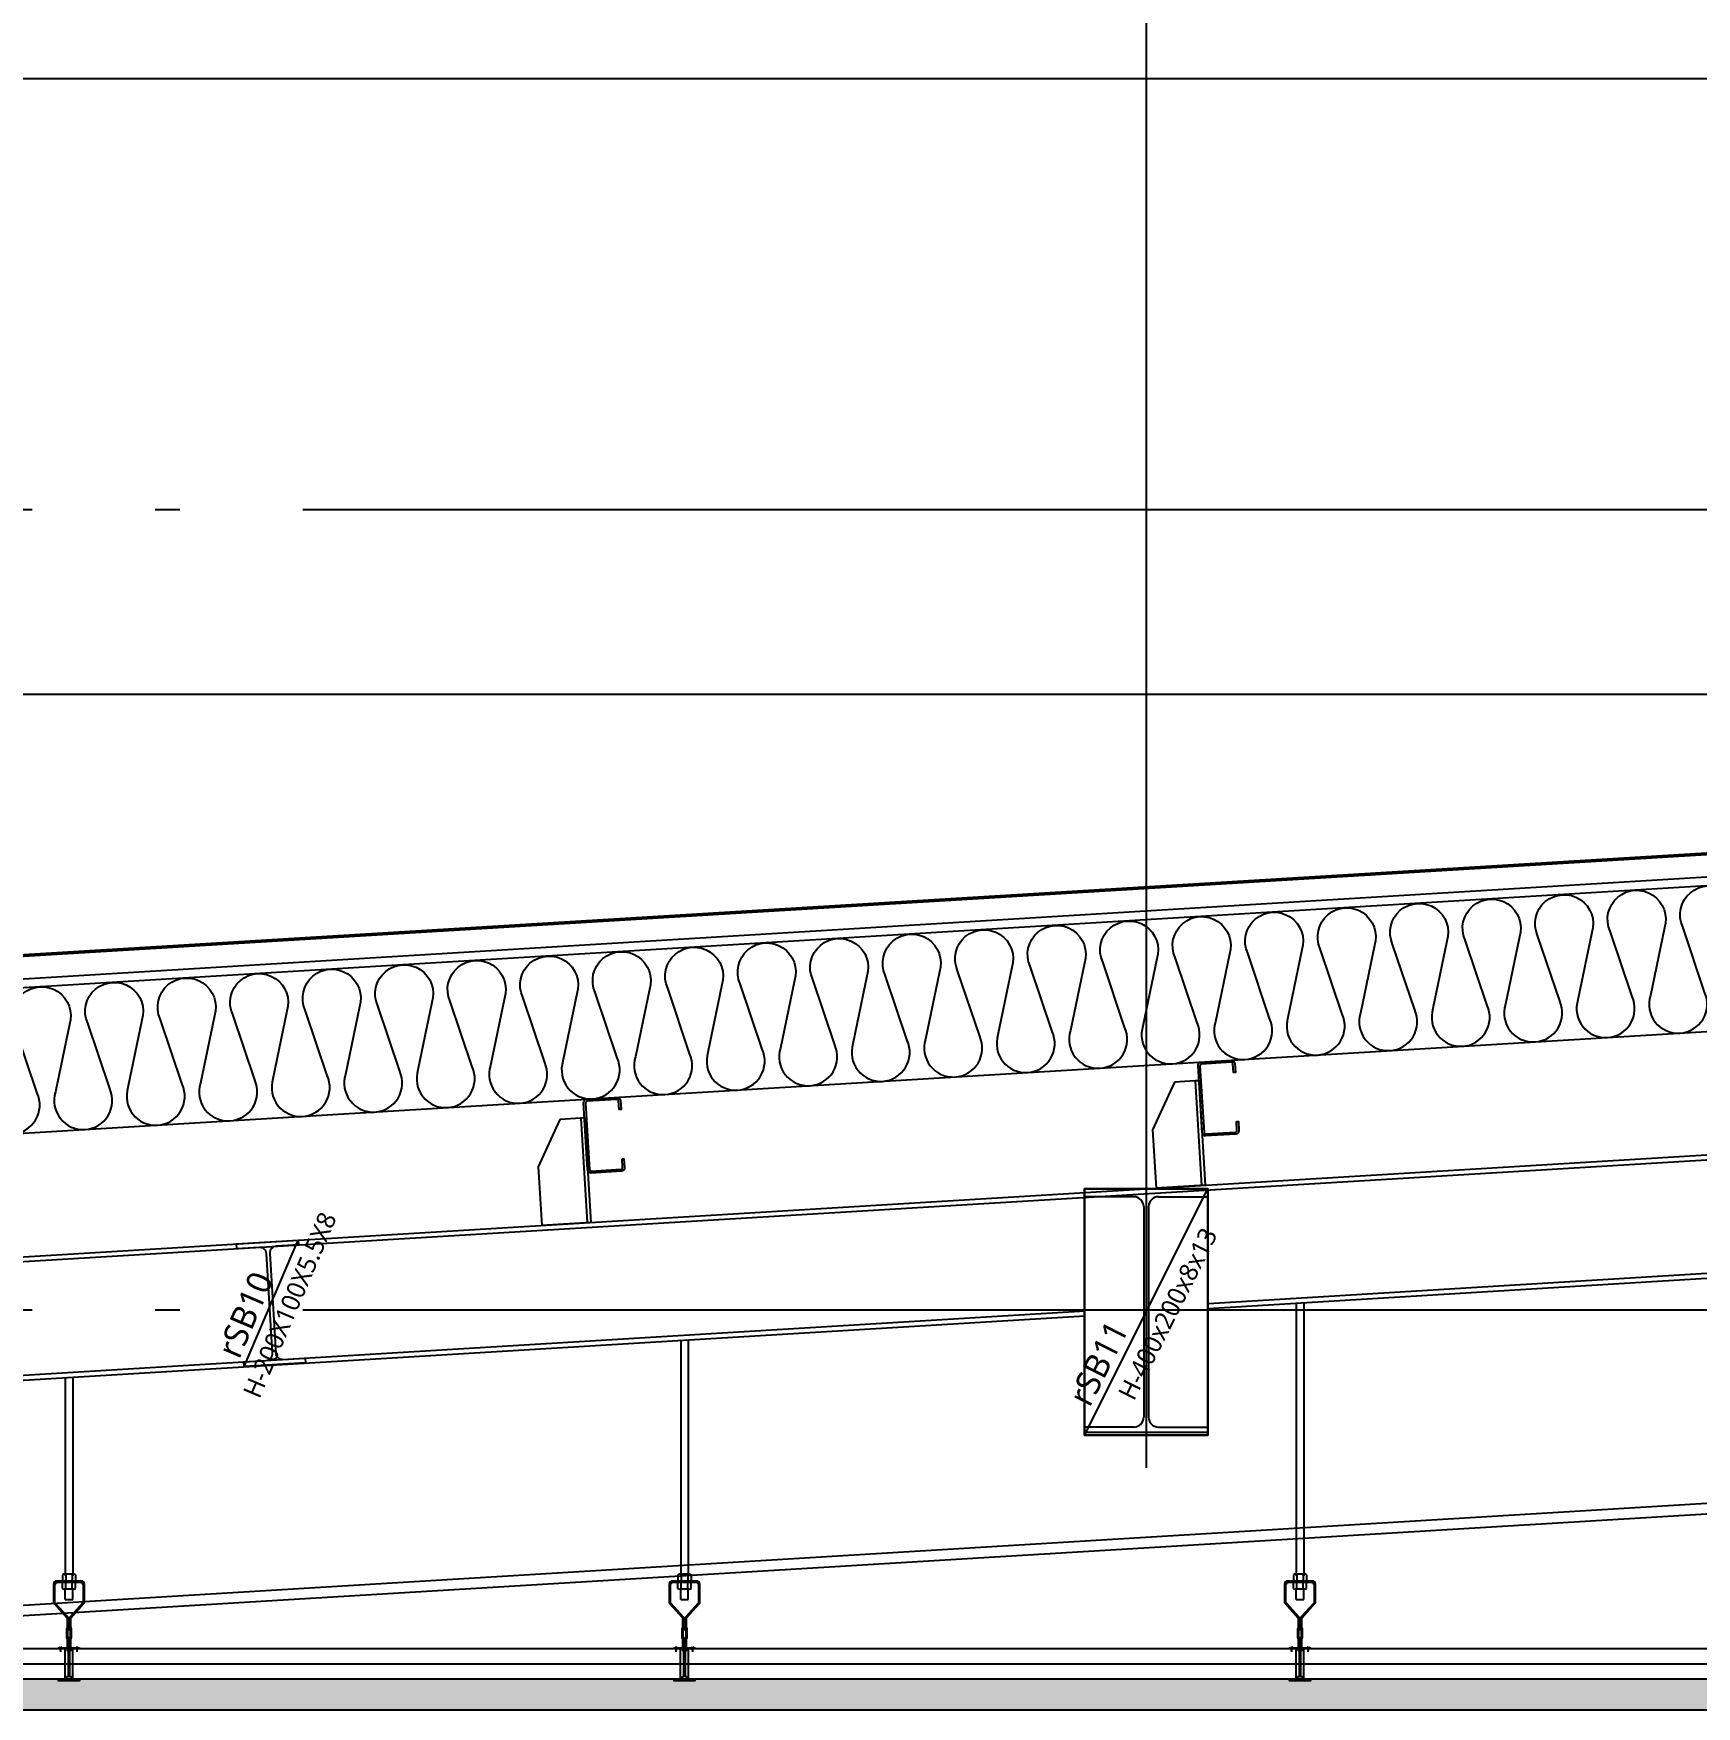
# Model space of a CAD drawing. Header units: millimetres. Extents: x 0 to 672800, y 0 to 118800.
# Drawn here: x 394342 to 397044, y 31799 to 34517 of the extents above; entities that cross this region are included whole.
import ezdxf
from ezdxf.enums import TextEntityAlignment as Align

# ---------------------------------------------------------------- set-up
doc = ezdxf.new("R2010")
doc.units = ezdxf.units.MM
doc.header["$LTSCALE"] = 200
doc.linetypes.add('CEN-GAUN', pattern=[32.2, 30, -1, 0.2, -1])
doc.layers.get('DEFPOINTS').update_dxf_attribs({"color": 137})
for name, color, linetype in [('0-S-col', 4, 'Continuous'), ('01단열재', 252, 'Continuous'), ('01외벽패널', 3, 'Continuous'), ('09GIRDER', 2, 'Continuous'), ('8ELE', 8, 'Continuous'), ('A-ELE-9', 9, 'Continuous'), ('A-STL4', 4, 'Continuous'), ('AA-CEXM-SYST', 13, 'Continuous'), ('AA-WAXM-NORT', 4, 'Continuous'), ('AA-WAXM-SAND', 4, 'Continuous'), ('CEN', 1, 'CEN-GAUN'), ('ELE-6', 6, 'Continuous'), ('ELE-8', 8, 'Continuous'), ('HAT-253', 253, 'Continuous'), ('Insul', 252, 'Continuous'), ('PANEL', 6, 'Continuous'), ('S-253', 252, 'Continuous'), ('STEEL-E', 6, 'Continuous'), ('SYP_INSUL', 252, 'Continuous')]:
    doc.layers.add(name, color=color, linetype=linetype)
doc.layers.add('Defpoint', color=125, linetype='Continuous', plot=False)
doc.styles.add('스타일1', font='malgun.ttf')
doc.linetypes.add('INSUL50', pattern='A,0.00254,-2.54,[134,ltypeshp.shx,S=6.25,R=0,X=-2.54,Y=0],-19.92,[134,ltypeshp.shx,S=6.25,R=180,X=2.54,Y=0],-2.54', length=25.00254)

# ---------------------------------------------------------------- blocks, each defined once
blk = doc.blocks.new('PURLIN-120x60')
at = {"layer": 'A-ELE-9', "linetype": 'ByBlock'}
for p, q in [((-40, 170), (-80, 95)), ((-6, 170), (-40, 170)), ((-6, 170), (-6, 0)), ((0, 170), (0, 0)), ((-80, 95), (-80, 0)), ((0, 0), (-80, 0))]:
    blk.add_line(p, q, dxfattribs=at)
at = {"layer": 'A-ELE-9'}
blk.add_line((0, 170), (-6, 170), dxfattribs=at)
at = {"layer": 'A-STL4'}
blk.add_lwpolyline([(56.8, 100), (60, 100), (60, 85.4, -0.414214), (54.6, 80), (5.5, 80, -0.414214), (0, 85.4), (0, 194.6, -0.414214), (5.5, 200), (54.6, 200, -0.414214), (60, 194.6), (60, 180), (56.8, 180), (56.8, 194.3, 0.414214), (54.3, 196.8), (5.8, 196.8, 0.414214), (3.2, 194.3), (3.2, 85.7, 0.414214), (5.8, 83.2), (54.3, 83.2, 0.414214), (56.8, 85.7)], format="xyb", close=True, dxfattribs=at)
blk = doc.blocks.new('stud-12')
at = {"layer": 'ELE-8'}
for p, q in [((29753.7, 200), (14794.6, 200)), ((29647, 0), (14806.7, 0))]:
    blk.add_line(p, q, dxfattribs=at)
at = {"xscale": -0.9999999999999999, "rotation": 359.9999999996471}
for p in [(27000, 0), (28000, 0)]:
    blk.add_blockref('PURLIN-120x60', p, dxfattribs=at)
blk = doc.blocks.new('*U463')
for p, q in [((80, 387), (0, 387)), ((120, 387), (200, 387)), ((96, 371), (96, 29)), ((104, 371), (104, 29)), ((80, 13), (0, 13)), ((120, 13), (200, 13))]:
    blk.add_line(p, q)
for points in [[(200, 387), (200, 400), (0, 400), (0, 387)], [(0, 13), (0, 0), (200, 0), (200, 13)]]:
    blk.add_lwpolyline(points)
for centre, start, end in [((80, 371), 0, 90), ((120, 371), 90, 180), ((80, 29), 270, 0), ((120, 29), 180, 270)]:
    blk.add_arc(centre, 16, start, end)
blk = doc.blocks.new('SG-rSB11')
at = {"layer": 'DEFPOINTS'}
blk.add_line((-100, -400), (100, 0), dxfattribs=at)
blk.add_lwpolyline([(-100, 0), (100, 0), (100, -400), (-100, -400)], close=True, dxfattribs=at)
at = {"layer": '09GIRDER'}
blk.add_blockref('*U463', (-100, -400), dxfattribs=at)
at = {"layer": 'DEFPOINTS', "style": '스타일1'}
for s, height, p in [('H-400x200x8x13', 30, (35.1, -203.1)), ('rSB11', 40, (-77.4, -283.2, 0))]:
    blk.add_text(s, height=height, rotation=63.3193, dxfattribs=at).set_placement(p, align=Align.MIDDLE_CENTER)

msp = doc.modelspace()

# ---------------------------------------------------------------- hatches: boundary and pattern name
at = {"layer": 'HAT-253'}
h = msp.add_hatch(dxfattribs=at)
h.set_pattern_fill('ANSI38', color=256, scale=5)
h.set_pattern_definition([(45, (351650, -80355.275), (-11.2253202, 11.2253202), []), (135, (351650, -80355.275), (-33.6759605, 11.2253202), [39.6875, -23.8125])])
h.paths.add_polyline_path([(392600, 26443.6), (392650, 26443.6), (392650, 31793.6), (406150, 31793.6), (406150, 26443.6), (406200, 26443.6), (406200, 31843.6), (392600, 31843.6)])

# ---------------------------------------------------------------- linework, layer by layer
at = {"layer": '0-S-col', "color": 8}
for p, q in [((392995.9, 32441.4), (405750, 33212.6)), ((393050, 31886.7), (405750, 32654.6)), ((396250.9, 32445.9), (399300, 32630.2)), ((396251.1, 32453.9), (399300, 32638.3)), ((393050, 32260.4), (396050.8, 32441.8)), ((393050, 32252.3), (396050.6, 32433.8))]:
    msp.add_line(p, q, dxfattribs=at)
at = {"layer": '01단열재', "linetype": 'INSUL50', "ltscale": 0.005}
msp.add_line((392600, 31868.6), (406200, 31868.6), dxfattribs=at)
at = {"layer": '01외벽패널'}
msp.add_lwpolyline([(414400, 34180.4), (393471.1, 32915), (393485.3, 32679.4), (414400, 33944)], dxfattribs=at)
at = {"layer": '8ELE'}
for p, q in [((392980, 34443.6), (435755, 34443.6)), ((392980, 33443.6), (401319.8, 33443.6))]:
    msp.add_line(p, q, dxfattribs=at)
at = {"layer": 'AA-CEXM-SYST'}
for p, q in [((396394, 32454.5), (396394, 32011.6)), ((396406, 32455.3), (396406, 32011.6)), ((395394, 32394.1), (395394, 32011.6)), ((395406, 32394.8), (395406, 32011.6)), ((394394, 32333.6), (394394, 32011.6)), ((394406, 32334.3), (394406, 32011.6)), ((394389.3, 32012.9), (394389.3, 32004.1)), ((394389.3, 31990.9), (394389.3, 31999.7)), ((394407.7, 32014.1), (394392.3, 32014.1)), ((394407.7, 31989.7), (394392.3, 31989.7)), ((394394, 31973.1), (394394, 31989.7)), ((394394.7, 32012.9), (394394.7, 32004.1)), ((394394.7, 31990.9), (394394.7, 31999.7)), ((394405.3, 32012.9), (394405.3, 32004.1)), ((394405.3, 31990.9), (394405.3, 31999.7)), ((394406, 31973.1), (394406, 31989.7)), ((394410.7, 32012.9), (394410.7, 32004.1)), ((394410.7, 31990.9), (394410.7, 31999.7)), ((395389.3, 32012.9), (395389.3, 32004.1)), ((395389.3, 31990.9), (395389.3, 31999.7)), ((395407.7, 32014.1), (395392.3, 32014.1)), ((395407.7, 31989.7), (395392.3, 31989.7)), ((395394, 31973.1), (395394, 31989.7)), ((395394.7, 32012.9), (395394.7, 32004.1)), ((395394.7, 31990.9), (395394.7, 31999.7)), ((395405.3, 32012.9), (395405.3, 32004.1)), ((395405.3, 31990.9), (395405.3, 31999.7)), ((395406, 31973.1), (395406, 31989.7)), ((395410.7, 32012.9), (395410.7, 32004.1)), ((395410.7, 31990.9), (395410.7, 31999.7)), ((396389.3, 32012.9), (396389.3, 32004.1)), ((396389.3, 31990.9), (396389.3, 31999.7)), ((396407.7, 32014.1), (396392.3, 32014.1)), ((396407.7, 31989.7), (396392.3, 31989.7)), ((396394, 31973.1), (396394, 31989.7)), ((396394.7, 32012.9), (396394.7, 32004.1)), ((396394.7, 31990.9), (396394.7, 31999.7)), ((396405.3, 32012.9), (396405.3, 32004.1)), ((396405.3, 31990.9), (396405.3, 31999.7)), ((396406, 31973.1), (396406, 31989.7)), ((396410.7, 32012.9), (396410.7, 32004.1)), ((396410.7, 31990.9), (396410.7, 31999.7)), ((394394, 31973.1), (394406, 31973.1)), ((395394, 31973.1), (395406, 31973.1)), ((396394, 31973.1), (396406, 31973.1)), ((394386.6, 31888.1), (394385.9, 31894.6)), ((394386.6, 31894.6), (394386.5, 31895.4)), ((394386.7, 31895.4), (394386.6, 31894.6)), ((394386.6, 31888.1), (394387.3, 31894.6)), ((394413.4, 31888.1), (394412.7, 31894.6)), ((394413.3, 31895.4), (394413.4, 31894.6)), ((394413.4, 31894.6), (394413.5, 31895.4)), ((394413.4, 31888.1), (394414.1, 31894.6)), ((395386.6, 31888.1), (395385.9, 31894.6)), ((395386.6, 31894.6), (395386.5, 31895.4)), ((395386.7, 31895.4), (395386.6, 31894.6)), ((395386.6, 31888.1), (395387.3, 31894.6)), ((395413.4, 31888.1), (395412.7, 31894.6)), ((395413.3, 31895.4), (395413.4, 31894.6)), ((395413.4, 31894.6), (395413.5, 31895.4)), ((395413.4, 31888.1), (395414.1, 31894.6)), ((396386.6, 31888.1), (396385.9, 31894.6)), ((396386.6, 31894.6), (396386.5, 31895.4)), ((396386.7, 31895.4), (396386.6, 31894.6)), ((396386.6, 31888.1), (396387.3, 31894.6)), ((396413.4, 31888.1), (396412.7, 31894.6)), ((396413.3, 31895.4), (396413.4, 31894.6)), ((396413.4, 31894.6), (396413.5, 31895.4)), ((396413.4, 31888.1), (396414.1, 31894.6))]:
    msp.add_line(p, q, dxfattribs=at)
for points in [[(394401.2, 31909.1, 0.094176), (394401.1, 31908.4), (394401.1, 31889.9), (394403.1, 31889.9), (394403.1, 31907.5, -0.094176), (394403.2, 31908.3), (394404.2, 31910.6), (394404.2, 31925.2), (394403.1, 31927.9), (394403.1, 31942.7, -0.186703), (394403.4, 31943.4), (394424.2, 31966.3, 0.186703), (394425, 31968.3), (394425, 31997.9, 0.414214), (394420, 32002.9), (394380, 32002.9, 0.414214), (394375, 31997.9), (394375, 31968.3, 0.186703), (394375.8, 31966.3), (394396.6, 31943.4, -0.186703), (394396.9, 31942.7), (394396.9, 31928.3, -0.094176), (394396.8, 31927.6), (394395.8, 31925.2), (394395.8, 31910.6), (394396.8, 31908.3, -0.094176), (394396.9, 31907.5), (394396.9, 31889.9), (394398.9, 31889.9), (394398.9, 31908.4, 0.094176), (394398.8, 31909.1), (394397.8, 31911.5), (394397.8, 31924.4), (394398.8, 31926.7, 0.094176), (394398.9, 31927.4), (394398.9, 31943.5, 0.186703), (394398.6, 31944.1), (394377.8, 31967.1, -0.186703), (394377, 31969.1), (394377, 31995.9, -0.414214), (394382, 32000.9), (394418, 32000.9, -0.414214), (394423, 31995.9), (394423, 31969.1, -0.186703), (394422.2, 31967.1), (394401.4, 31944.1, 0.186703), (394401.1, 31943.5), (394401.1, 31927.1), (394402.2, 31924.4), (394402.2, 31911.5)], [(395401.2, 31909.1, 0.094176), (395401.1, 31908.4), (395401.1, 31889.9), (395403.1, 31889.9), (395403.1, 31907.5, -0.094176), (395403.2, 31908.3), (395404.2, 31910.6), (395404.2, 31925.2), (395403.1, 31927.9), (395403.1, 31942.7, -0.186703), (395403.4, 31943.4), (395424.2, 31966.3, 0.186703), (395425, 31968.3), (395425, 31997.9, 0.414214), (395420, 32002.9), (395380, 32002.9, 0.414214), (395375, 31997.9), (395375, 31968.3, 0.186703), (395375.8, 31966.3), (395396.6, 31943.4, -0.186703), (395396.9, 31942.7), (395396.9, 31928.3, -0.094176), (395396.8, 31927.6), (395395.8, 31925.2), (395395.8, 31910.6), (395396.8, 31908.3, -0.094176), (395396.9, 31907.5), (395396.9, 31889.9), (395398.9, 31889.9), (395398.9, 31908.4, 0.094176), (395398.8, 31909.1), (395397.8, 31911.5), (395397.8, 31924.4), (395398.8, 31926.7, 0.094176), (395398.9, 31927.4), (395398.9, 31943.5, 0.186703), (395398.6, 31944.1), (395377.8, 31967.1, -0.186703), (395377, 31969.1), (395377, 31995.9, -0.414214), (395382, 32000.9), (395418, 32000.9, -0.414214), (395423, 31995.9), (395423, 31969.1, -0.186703), (395422.2, 31967.1), (395401.4, 31944.1, 0.186703), (395401.1, 31943.5), (395401.1, 31927.1), (395402.2, 31924.4), (395402.2, 31911.5)], [(396401.2, 31909.1, 0.094176), (396401.1, 31908.4), (396401.1, 31889.9), (396403.1, 31889.9), (396403.1, 31907.5, -0.094176), (396403.2, 31908.3), (396404.2, 31910.6), (396404.2, 31925.2), (396403.1, 31927.9), (396403.1, 31942.7, -0.186703), (396403.4, 31943.4), (396424.2, 31966.3, 0.186703), (396425, 31968.3), (396425, 31997.9, 0.414214), (396420, 32002.9), (396380, 32002.9, 0.414214), (396375, 31997.9), (396375, 31968.3, 0.186703), (396375.8, 31966.3), (396396.6, 31943.4, -0.186703), (396396.9, 31942.7), (396396.9, 31928.3, -0.094176), (396396.8, 31927.6), (396395.8, 31925.2), (396395.8, 31910.6), (396396.8, 31908.3, -0.094176), (396396.9, 31907.5), (396396.9, 31889.9), (396398.9, 31889.9), (396398.9, 31908.4, 0.094176), (396398.8, 31909.1), (396397.8, 31911.5), (396397.8, 31924.4), (396398.8, 31926.7, 0.094176), (396398.9, 31927.4), (396398.9, 31943.5, 0.186703), (396398.6, 31944.1), (396377.8, 31967.1, -0.186703), (396377, 31969.1), (396377, 31995.9, -0.414214), (396382, 32000.9), (396418, 32000.9, -0.414214), (396423, 31995.9), (396423, 31969.1, -0.186703), (396422.2, 31967.1), (396401.4, 31944.1, 0.186703), (396401.1, 31943.5), (396401.1, 31927.1), (396402.2, 31924.4), (396402.2, 31911.5)], [(394401, 31894.6), (394416.7, 31894.6, -0.414214), (394417, 31894.3), (394417, 31893.9, -0.414214), (394416.7, 31893.6), (394401, 31893.6), (394401, 31847.6), (394403.5, 31847.6, -0.414214), (394404, 31847.1), (394404, 31842.7), (394416.7, 31842.7, -0.414214), (394417, 31842.4), (394417, 31841, -0.414214), (394416.7, 31840.7), (394383.3, 31840.7, -0.414214), (394383, 31841), (394383, 31842.4, -0.414214), (394383.3, 31842.7), (394396, 31842.7), (394396, 31847.1, -0.414214), (394396.5, 31847.6), (394399, 31847.6), (394399, 31893.6), (394383.3, 31893.6, -0.414214), (394383, 31893.9), (394383, 31894.3, -0.414214), (394383.3, 31894.6), (394399, 31894.6), (394399, 31910.4), (394398.1, 31911.3, -0.199186), (394398, 31911.5), (394398, 31924.4), (394402, 31924.4), (394402, 31911.5, -0.199186), (394401.9, 31911.3), (394401, 31910.4)], [(395401, 31894.6), (395416.7, 31894.6, -0.414214), (395417, 31894.3), (395417, 31893.9, -0.414214), (395416.7, 31893.6), (395401, 31893.6), (395401, 31847.6), (395403.5, 31847.6, -0.414214), (395404, 31847.1), (395404, 31842.7), (395416.7, 31842.7, -0.414214), (395417, 31842.4), (395417, 31841, -0.414214), (395416.7, 31840.7), (395383.3, 31840.7, -0.414214), (395383, 31841), (395383, 31842.4, -0.414214), (395383.3, 31842.7), (395396, 31842.7), (395396, 31847.1, -0.414214), (395396.5, 31847.6), (395399, 31847.6), (395399, 31893.6), (395383.3, 31893.6, -0.414214), (395383, 31893.9), (395383, 31894.3, -0.414214), (395383.3, 31894.6), (395399, 31894.6), (395399, 31910.4), (395398.1, 31911.3, -0.199186), (395398, 31911.5), (395398, 31924.4), (395402, 31924.4), (395402, 31911.5, -0.199186), (395401.9, 31911.3), (395401, 31910.4)], [(396401, 31894.6), (396416.7, 31894.6, -0.414214), (396417, 31894.3), (396417, 31893.9, -0.414214), (396416.7, 31893.6), (396401, 31893.6), (396401, 31847.6), (396403.5, 31847.6, -0.414214), (396404, 31847.1), (396404, 31842.7), (396416.7, 31842.7, -0.414214), (396417, 31842.4), (396417, 31841, -0.414214), (396416.7, 31840.7), (396383.3, 31840.7, -0.414214), (396383, 31841), (396383, 31842.4, -0.414214), (396383.3, 31842.7), (396396, 31842.7), (396396, 31847.1, -0.414214), (396396.5, 31847.6), (396399, 31847.6), (396399, 31893.6), (396383.3, 31893.6, -0.414214), (396383, 31893.9), (396383, 31894.3, -0.414214), (396383.3, 31894.6), (396399, 31894.6), (396399, 31910.4), (396398.1, 31911.3, -0.199186), (396398, 31911.5), (396398, 31924.4), (396402, 31924.4), (396402, 31911.5, -0.199186), (396401.9, 31911.3), (396401, 31910.4)]]:
    msp.add_lwpolyline(points, format="xyb", close=True, dxfattribs=at)
for centre, radius, start, end in [((394392, 32010.6), 3.56, 41.543, 138.457), ((394392, 32006.5), 3.56, 221.543, 318.457), ((394392, 31997.4), 3.56, 41.543, 138.457), ((394392, 31993.3), 3.56, 221.543, 318.457), ((394400, 32001.7), 12.5, 64.6389, 115.3611), ((394400, 32015.4), 12.5, 244.6369, 295.3631), ((394400, 31988.5), 12.5, 64.6369, 115.3631), ((394400, 32002.2), 12.5, 244.6389, 295.3611), ((394408, 32010.6), 3.56, 41.5445, 138.4555), ((394408, 32006.5), 3.56, 221.5445, 318.4555), ((394408, 31997.4), 3.56, 41.5445, 138.4555), ((394408, 31993.3), 3.56, 221.5445, 318.4555), ((395392, 32010.6), 3.56, 41.543, 138.457), ((395392, 32006.5), 3.56, 221.543, 318.457), ((395392, 31997.4), 3.56, 41.543, 138.457), ((395392, 31993.3), 3.56, 221.543, 318.457), ((395400, 32001.7), 12.5, 64.6389, 115.3611), ((395400, 32015.4), 12.5, 244.6369, 295.3631), ((395400, 31988.5), 12.5, 64.6369, 115.3631), ((395400, 32002.2), 12.5, 244.6389, 295.3611), ((395408, 32010.6), 3.56, 41.5445, 138.4555), ((395408, 32006.5), 3.56, 221.5445, 318.4555), ((395408, 31997.4), 3.56, 41.5445, 138.4555), ((395408, 31993.3), 3.56, 221.5445, 318.4555), ((396392, 32010.6), 3.56, 41.543, 138.457), ((396392, 32006.5), 3.56, 221.543, 318.457), ((396392, 31997.4), 3.56, 41.543, 138.457), ((396392, 31993.3), 3.56, 221.543, 318.457), ((396400, 32001.7), 12.5, 64.6389, 115.3611), ((396400, 32015.4), 12.5, 244.6369, 295.3631), ((396400, 31988.5), 12.5, 64.6369, 115.3631), ((396400, 32002.2), 12.5, 244.6389, 295.3611), ((396408, 32010.6), 3.56, 41.5445, 138.4555), ((396408, 32006.5), 3.56, 221.5445, 318.4555), ((396408, 31997.4), 3.56, 41.5445, 138.4555), ((396408, 31993.3), 3.56, 221.5445, 318.4555), ((394386.6, 31893), 2.4, 93.0389, 136.928), ((394386.6, 31893), 2.4, 43.072, 86.9611), ((394413.4, 31893), 2.4, 93.0389, 136.928), ((394413.4, 31893), 2.4, 43.072, 86.9611), ((395386.6, 31893), 2.4, 93.0389, 136.928), ((395386.6, 31893), 2.4, 43.072, 86.9611), ((395413.4, 31893), 2.4, 93.0389, 136.928), ((395413.4, 31893), 2.4, 43.072, 86.9611), ((396386.6, 31893), 2.4, 93.0389, 136.928), ((396386.6, 31893), 2.4, 43.072, 86.9611), ((396413.4, 31893), 2.4, 93.0389, 136.928), ((396413.4, 31893), 2.4, 43.072, 86.9611)]:
    msp.add_arc(centre, radius, start, end, dxfattribs=at)
at = {"layer": 'AA-WAXM-NORT'}
for p, q in [((392600, 31893.6), (406200, 31893.6)), ((394393.7, 31843.6), (394393.7, 31893.6)), ((394406.3, 31843.6), (394406.3, 31893.6)), ((395393.7, 31843.6), (395393.7, 31893.6)), ((395406.3, 31843.6), (395406.3, 31893.6)), ((396393.7, 31843.6), (396393.7, 31893.6)), ((396406.3, 31843.6), (396406.3, 31893.6))]:
    msp.add_line(p, q, dxfattribs=at)
at = {"layer": 'AA-WAXM-SAND'}
msp.add_line((406200, 31843.6), (392600, 31843.6), dxfattribs=at)
at = {"layer": 'CEN'}
for p, q in [((381900, 33743.6), (446900, 33743.6)), ((381900, 32443.6), (446900, 32443.6))]:
    msp.add_line(p, q, dxfattribs=at)
at = {"layer": 'Defpoint'}
msp.add_line((396150, 40443.6), (396150, 32186.6), dxfattribs=at)
at = {"layer": 'DEFPOINTS'}
msp.add_line((394684.5, 32351.2), (394772.2, 32556.8), dxfattribs=at)
msp.add_lwpolyline([(394684.5, 32351.2), (394684, 32359.2), (394720.2, 32361.3, 0.414214), (394730.5, 32373), (394720.7, 32534.7, 0.414214), (394709.1, 32545), (394672.9, 32542.8), (394672.4, 32550.8), (394772.2, 32556.8), (394772.7, 32548.9), (394736.5, 32546.7, 0.414214), (394726.2, 32535), (394736, 32373.3, 0.414214), (394747.6, 32363), (394783.8, 32365.2), (394784.3, 32357.2)], format="xyb", close=True, dxfattribs=at)
at = {"layer": 'ELE-6'}
msp.add_lwpolyline([(414400, 34194.5), (393318.4, 32919.8), (393316.1, 32959.7), (414400, 34234.5)], dxfattribs=at)
at = {"layer": 'Insul'}
msp.add_lwpolyline([(394308.2, 32729.1, 0.524856), (394348.4, 32795.7), (394312.6, 32901.8, -1.449198), (394400.7, 32907.1), (394378.1, 32797.4, 0.524856), (394426, 32736.3, 0.524856), (394466.2, 32802.8), (394430.4, 32908.9, -1.449198), (394518.5, 32914.2), (394495.8, 32804.6, 0.524856), (394543.7, 32743.4, 0.524856), (394583.9, 32809.9), (394548.2, 32916, -1.449198), (394636.3, 32921.3), (394613.6, 32811.7, 0.524856), (394661.5, 32750.5, 0.524856), (394701.7, 32817), (394666, 32923.1, -1.449198), (394754.1, 32928.5), (394731.4, 32818.8, 0.524856), (394779.3, 32757.6, 0.524856), (394819.5, 32824.1), (394783.8, 32930.3, -1.449198), (394871.9, 32935.6), (394849.2, 32825.9, 0.524856), (394897.1, 32764.8, 0.524856), (394937.3, 32831.3), (394901.6, 32937.4, -1.449198), (394989.7, 32942.7), (394967, 32833.1, 0.524856), (395014.9, 32771.9, 0.524856), (395055.1, 32838.4), (395019.3, 32944.5, -1.449198), (395107.4, 32949.8), (395084.8, 32840.2, 0.524856), (395132.7, 32779, 0.524856), (395172.9, 32845.5), (395137.1, 32951.6, -1.449198), (395225.2, 32957), (395202.5, 32847.3, 0.524856), (395250.5, 32786.1, 0.524856), (395290.6, 32852.6), (395254.9, 32958.8, -1.449198), (395343, 32964.1), (395320.3, 32854.4, 0.524856), (395368.2, 32793.2, 0.524856), (395408.4, 32859.7), (395372.7, 32965.9, -1.449198), (395460.8, 32971.2), (395438.1, 32861.5, 0.524856), (395486, 32800.4, 0.524856), (395526.2, 32866.9), (395490.5, 32973, -1.449198), (395578.6, 32978.3), (395555.9, 32868.7, 0.524856), (395603.8, 32807.5, 0.524856), (395644, 32874), (395608.3, 32980.1, -1.449198), (395696.4, 32985.4), (395673.7, 32875.8, 0.524856), (395721.6, 32814.6, 0.524856), (395761.8, 32881.1), (395726.1, 32987.2, -1.449198), (395814.2, 32992.6), (395791.5, 32882.9, 0.524856), (395839.4, 32821.7, 0.524856), (395879.6, 32888.2), (395843.8, 32994.4, -1.449198), (395931.9, 32999.7), (395909.3, 32890, 0.524856), (395957.2, 32828.9, 0.524856), (395997.4, 32895.4), (395961.6, 33001.5, -1.449198), (396049.7, 33006.8), (396027, 32897.2, 0.524856), (396075, 32836, 0.524856), (396115.1, 32902.5), (396079.4, 33008.6, -1.449198), (396167.5, 33013.9), (396144.8, 32904.3, 0.524856), (396192.7, 32843.1, 0.524856), (396232.9, 32909.6), (396197.2, 33015.7, -1.449198), (396285.3, 33021.1), (396262.6, 32911.4, 0.524856), (396310.5, 32850.2, 0.524856), (396350.7, 32916.7), (396315, 33022.8, -1.449198), (396403.1, 33028.2), (396380.4, 32918.5, 0.524856), (396428.3, 32857.3, 0.524856), (396468.5, 32923.8), (396432.8, 33030, -1.449198), (396520.9, 33035.3), (396498.2, 32925.6, 0.524856), (396546.1, 32864.5, 0.524856), (396586.3, 32931), (396550.5, 33037.1, -1.449198), (396638.7, 33042.4), (396616, 32932.8, 0.524856), (396663.9, 32871.6, 0.524856), (396704.1, 32938.1), (396668.3, 33044.2, -1.449198), (396756.4, 33049.5), (396733.7, 32939.9, 0.524856), (396781.7, 32878.7, 0.524856), (396821.9, 32945.2), (396786.1, 33051.3, -1.449198), (396874.2, 33056.7), (396851.5, 32947, 0.524856), (396899.4, 32885.8, 0.524856), (396939.6, 32952.3), (396903.9, 33058.5, -1.449198), (396992, 33063.8), (396969.3, 32954.1, 0.524856), (397017.2, 32893, 0.524856), (397057.4, 32959.5), (397021.7, 33065.6, -1.449198), (397109.8, 33070.9)], format="xyb", dxfattribs=at)
msp.add_lwpolyline([(392600, 26443.6), (392650, 26443.6), (392650, 31793.6), (406150, 31793.6), (406150, 26443.6), (406200, 26443.6), (406200, 31843.6), (392600, 31843.6), (392600, 26443.6)], dxfattribs=at)
at = {"layer": 'S-253'}
msp.add_lwpolyline([(396050.5, 32640.1), (396249.5, 32640.1), (396249.5, 32244.1), (396050.5, 32244.1)], close=True, dxfattribs=at)
at = {"layer": 'STEEL-E'}
for p, q in [((392900, 32443.6), (405746.4, 33220.4)), ((393050, 31869.6), (405750, 32637.6))]:
    msp.add_line(p, q, dxfattribs=at)
at = {"layer": 'SYP_INSUL'}
msp.add_line((393316.3, 32956.7), (414400, 34231.5), dxfattribs=at)

# ---------------------------------------------------------------- block references
at = {"layer": 'PANEL', "xscale": -1, "rotation": 3.460183228986189}
msp.add_blockref('stud-12', (423196.8, 34275.5), dxfattribs=at)
at = {"layer": 'S-253'}
msp.add_blockref('SG-rSB11', (396150, 32640.1), dxfattribs=at)

# ---------------------------------------------------------------- texts
at = {"layer": 'DEFPOINTS', "style": '스타일1'}
for s, height, p in [('H-200X100X5.5X8', 30, (394758.7, 32451.5)), ('rSB10', 40, (394686.3, 32435.7, 0))]:
    msp.add_text(s, height=height, rotation=66.8951, dxfattribs=at).set_placement(p, align=Align.MIDDLE_CENTER)

doc.saveas('drawing.dxf')
